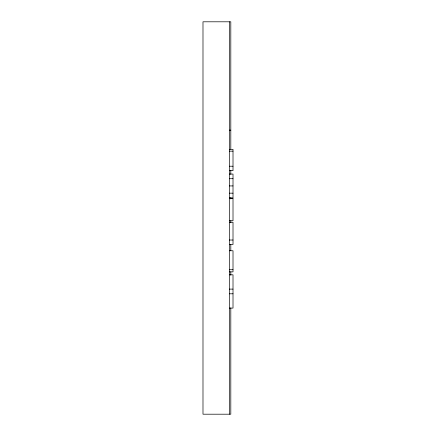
<?xml version="1.0" encoding="UTF-8"?>
<svg xmlns="http://www.w3.org/2000/svg" width="436" height="436" viewBox="0 0 436 436"><rect width="100%" height="100%" fill="white"/><g stroke="black" fill="none" stroke-linecap="round" stroke-linejoin="round"><path stroke-width="0.65" d="M229.347 130.151L230.813 130.151M229.347 149.33L233.009 149.33L233.009 170.678L229.347 170.678M229.347 151.161L233.009 151.161M229.347 166.214L233.009 166.214M229.347 174.051L233.009 174.051L233.009 197.993L229.347 197.993M229.347 178.706L233.009 178.706M229.347 185.927L233.009 185.927M229.347 193.17L233.009 193.17M229.347 198.227L233.009 198.227L233.009 220.741L229.347 220.741M229.347 222.24L233.009 222.24L233.009 244.492L229.347 244.492M229.347 240.023L233.009 240.023M229.347 250.76L233.009 250.76L233.009 271.873L229.347 271.873M229.347 269.71L233.009 269.71M229.347 274.816L233.009 274.816L233.009 308.089L229.347 308.089M229.347 289.112L233.009 289.112M229.347 293.793L233.009 293.793M230.813 149.216L230.813 21.8L202.991 21.8L202.991 414.2L230.813 414.2L230.813 307.881M230.813 170.329L230.813 174.416M230.813 197.568L230.813 198.93M230.813 220.725L230.813 222.769M230.813 244.558L230.813 250.689M230.813 271.802L230.813 275.203M229.347 21.8L229.347 414.2"/></g></svg>
